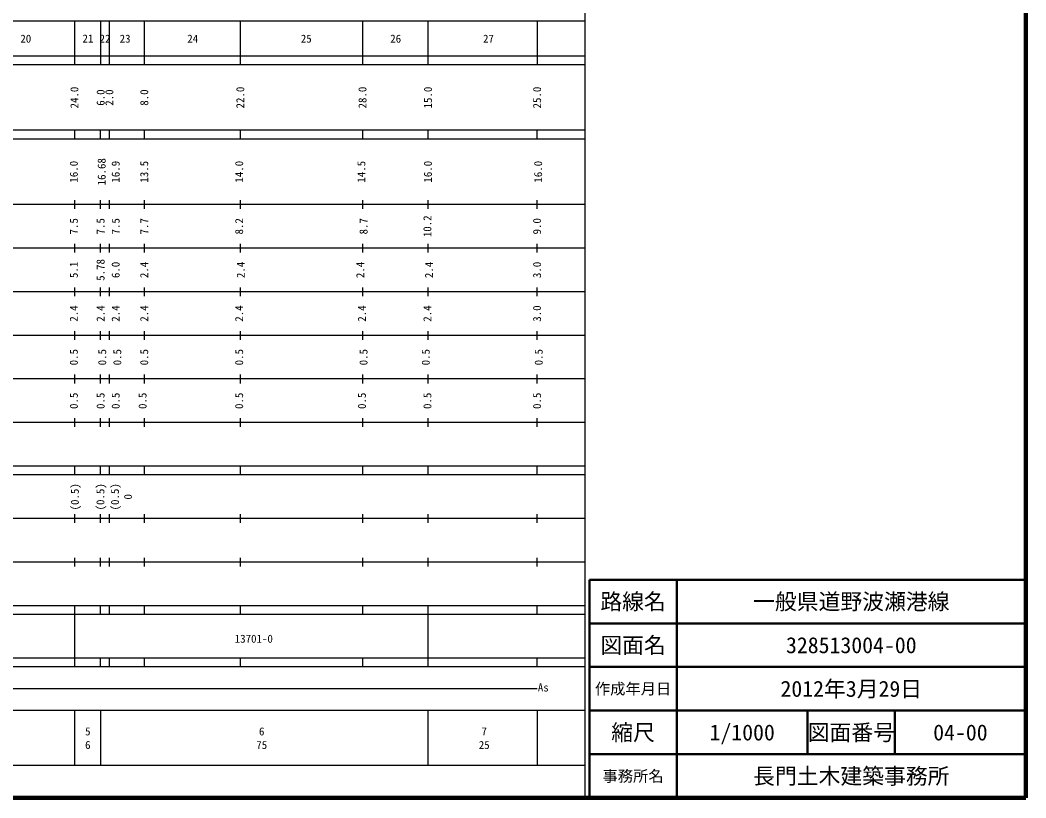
# Model space of a CAD drawing. Units: millimetres on the paper, enlarged 1000 times. Extents: x 40000 to 680000, y 20000 to 380000.
# Drawn here: x 449566 to 680000, y 20000 to 198249 of the extents above; entities that cross this region are included whole.
import ezdxf
from ezdxf.enums import TextEntityAlignment as Align

# ---------------------------------------------------------------- set-up
doc = ezdxf.new("R2010")
doc.units = ezdxf.units.MM
doc.header["$LTSCALE"] = 1000
for name, color, linetype, lineweight in [('M-TTL', 2, 'Continuous', 140), ('M-TTL-BAND', 7, 'Continuous', 25), ('M-TTL-FRAM', 2, 'Continuous', 50), ('M-TTL-LINE', 7, 'Continuous', 50), ('M-TTL-TXT', 7, 'Continuous', 13)]:
    doc.layers.add(name, color=color, linetype=linetype, lineweight=lineweight)
doc.styles.add('ＭＳ ゴシック', font='')
doc.styles.get('ＭＳ ゴシック').set_extended_font_data('MS Gothic')

msp = doc.modelspace()

# ---------------------------------------------------------------- linework, layer by layer
at = {"layer": 'M-TTL'}
for p, q in [((680000, 20000), (680000, 380000)), ((40000, 20000), (680000, 20000))]:
    msp.add_line(p, q, dxfattribs=at)
at = {"layer": 'M-TTL-BAND'}
for p, q in [((579000, 20000), (579000, 370000)), ((579000, 198000), (68000, 198000)), ((462000, 198000), (462000, 188000)), ((468000, 198000), (468000, 188000)), ((470000, 198000), (470000, 188000)), ((478000, 198000), (478000, 188000)), ((500000, 198000), (500000, 188000)), ((528000, 198000), (528000, 188000)), ((543000, 198000), (543000, 188000)), ((568000, 198000), (568000, 188000)), ((579000, 190000), (58000, 190000)), ((579000, 188000), (58000, 188000)), ((579000, 173000), (58000, 173000)), ((462000, 173000), (462000, 171000)), ((468000, 171000), (468000, 173000)), ((470000, 173000), (470000, 171000)), ((478000, 173000), (478000, 171000)), ((500000, 173000), (500000, 171000)), ((528000, 173000), (528000, 171000)), ((543000, 173000), (543000, 171000)), ((568000, 171000), (568000, 173000)), ((579000, 171000), (58000, 171000)), ((462000, 157000), (462000, 155000)), ((468000, 155000), (468000, 157000)), ((470000, 157000), (470000, 155000)), ((478000, 157000), (478000, 155000)), ((500000, 157000), (500000, 155000)), ((528000, 157000), (528000, 155000)), ((543000, 157000), (543000, 155000)), ((568000, 155000), (568000, 157000)), ((579000, 156000), (58000, 156000)), ((579000, 146000), (58000, 146000)), ((462000, 147000), (462000, 145000)), ((468000, 145000), (468000, 147000)), ((470000, 147000), (470000, 145000)), ((478000, 147000), (478000, 145000)), ((500000, 147000), (500000, 145000)), ((528000, 147000), (528000, 145000)), ((543000, 147000), (543000, 145000)), ((568000, 145000), (568000, 147000)), ((579000, 136000), (58000, 136000)), ((462000, 137000), (462000, 135000)), ((468000, 135000), (468000, 137000)), ((470000, 137000), (470000, 135000)), ((478000, 137000), (478000, 135000)), ((500000, 137000), (500000, 135000)), ((528000, 137000), (528000, 135000)), ((543000, 137000), (543000, 135000)), ((568000, 135000), (568000, 137000)), ((462000, 127000), (462000, 125000)), ((468000, 125000), (468000, 127000)), ((470000, 127000), (470000, 125000)), ((478000, 127000), (478000, 125000)), ((500000, 127000), (500000, 125000)), ((528000, 127000), (528000, 125000)), ((543000, 127000), (543000, 125000)), ((568000, 125000), (568000, 127000)), ((579000, 126000), (58000, 126000)), ((579000, 116000), (58000, 116000)), ((462000, 117000), (462000, 115000)), ((468000, 115000), (468000, 117000)), ((470000, 117000), (470000, 115000)), ((478000, 117000), (478000, 115000)), ((500000, 117000), (500000, 115000)), ((528000, 117000), (528000, 115000)), ((543000, 117000), (543000, 115000)), ((568000, 115000), (568000, 117000)), ((579000, 106000), (58000, 106000)), ((462000, 107000), (462000, 105000)), ((468000, 105000), (468000, 107000)), ((470000, 107000), (470000, 105000)), ((478000, 107000), (478000, 105000)), ((500000, 107000), (500000, 105000)), ((528000, 107000), (528000, 105000)), ((543000, 107000), (543000, 105000)), ((568000, 105000), (568000, 107000)), ((579000, 96000), (58000, 96000)), ((462000, 96000), (462000, 94000)), ((468000, 94000), (468000, 96000)), ((470000, 96000), (470000, 94000)), ((478000, 96000), (478000, 94000)), ((500000, 96000), (500000, 94000)), ((528000, 96000), (528000, 94000)), ((543000, 96000), (543000, 94000)), ((568000, 94000), (568000, 96000)), ((579000, 94000), (58000, 94000)), ((579000, 84000), (58000, 84000)), ((462000, 85000), (462000, 83000)), ((468000, 83000), (468000, 85000)), ((470000, 85000), (470000, 83000)), ((478000, 85000), (478000, 83000)), ((500000, 85000), (500000, 83000)), ((528000, 85000), (528000, 83000)), ((543000, 85000), (543000, 83000)), ((568000, 83000), (568000, 85000)), ((579000, 74000), (58000, 74000)), ((462000, 75000), (462000, 73000)), ((468000, 73000), (468000, 75000)), ((470000, 75000), (470000, 73000)), ((478000, 75000), (478000, 73000)), ((500000, 75000), (500000, 73000)), ((528000, 75000), (528000, 73000)), ((543000, 75000), (543000, 73000)), ((568000, 73000), (568000, 75000)), ((579000, 64000), (58000, 64000)), ((462000, 64000), (462000, 52000)), ((468000, 62000), (468000, 64000)), ((470000, 64000), (470000, 62000)), ((478000, 64000), (478000, 62000)), ((500000, 64000), (500000, 62000)), ((528000, 64000), (528000, 62000)), ((543000, 64000), (543000, 52000)), ((568000, 62000), (568000, 64000)), ((579000, 62000), (58000, 62000)), ((579000, 52000), (58000, 52000)), ((462000, 52000), (462000, 50000)), ((468000, 50000), (468000, 52000)), ((470000, 52000), (470000, 50000)), ((478000, 52000), (478000, 50000)), ((500000, 52000), (500000, 50000)), ((528000, 52000), (528000, 50000)), ((543000, 52000), (543000, 50000)), ((568000, 50000), (568000, 52000)), ((579000, 50000), (58000, 50000)), ((568000, 45000), (68000, 45000)), ((579000, 40000), (58000, 40000)), ((462000, 40000), (462000, 27500)), ((468000, 40000), (468000, 27500)), ((543000, 40000), (543000, 27500)), ((568000, 40000), (568000, 27500)), ((68000, 27500), (579000, 27500))]:
    msp.add_line(p, q, dxfattribs=at)
at = {"layer": 'M-TTL-FRAM'}
for p, q in [((580000, 70000), (580000, 20000)), ((680000, 70000), (580000, 70000))]:
    msp.add_line(p, q, dxfattribs=at)
at = {"layer": 'M-TTL-LINE'}
for p, q in [((600000, 70000), (600000, 20000)), ((680000, 60000), (580000, 60000)), ((680000, 50000), (580000, 50000)), ((680000, 40000), (580000, 40000)), ((630000, 40000), (630000, 30000)), ((650000, 40000), (650000, 30000)), ((680000, 30000), (580000, 30000))]:
    msp.add_line(p, q, dxfattribs=at)

# ---------------------------------------------------------------- texts
at = {"layer": 'M-TTL-BAND', "style": 'ＭＳ ゴシック'}
for s, p in [('20', (450867, 194000)), ('21', (465108, 194030)), ('22', (469016, 194000)), ('23', (473618, 194000)), ('24', (489118, 194000)), ('25', (515119, 194000)), ('26', (535620, 194000)), ('27', (556871, 194000)), ('13701-0', (503105, 56478)), ('As', (569430, 45302)), ('5', (465080, 35238)), ('6', (504920, 35238)), ('7', (555895, 35231)), ('6', (465080, 32131)), ('75', (504920, 32131)), ('25', (555895, 32124))]:
    msp.add_text(s, height=1833, dxfattribs=at).set_placement(p, align=Align.MIDDLE_CENTER)
for s, p in [('24.0', (462000, 180500)), ('6.0', (468000, 180500)), ('2.0', (470000, 180500)), ('8.0', (478000, 180500)), ('22.0', (500000, 180500)), ('28.0', (528000, 180500)), ('15.0', (543000, 180500)), ('25.0', (568000, 180500)), ('16.68', (468240, 163500)), ('16.0', (461864, 163500)), ('16.9', (471448, 163500)), ('13.5', (477990, 163500)), ('14.0', (499741, 163500)), ('14.5', (527738, 163500)), ('16.0', (542989, 163500)), ('16.0', (568240, 163500)), ('7.5', (461864, 151000)), ('7.5', (467993, 151000)), ('7.5', (471448, 151000)), ('7.7', (477990, 151000)), ('8.2', (499741, 151000)), ('8.7', (528242, 151000)), ('10.2', (542867, 151000)), ('9.0', (567993, 151000)), ('5.78', (467993, 141000)), ('5.1', (461864, 141000)), ('6.0', (471448, 141000)), ('2.4', (477990, 141000)), ('2.4', (500116, 141000)), ('2.4', (527492, 141000)), ('2.4', (543242, 141000)), ('3.0', (567993, 141000)), ('2.4', (461864, 131000)), ('2.4', (467993, 131000)), ('2.4', (471448, 131000)), ('2.4', (477990, 131000)), ('2.4', (499741, 131000)), ('2.4', (527867, 131000)), ('2.4', (542867, 131000)), ('3.0', (567993, 131000)), ('0.5', (461864, 121000)), ('0.5', (468368, 121000)), ('0.5', (471823, 121000)), ('0.5', (477990, 121000)), ('0.5', (499741, 121000)), ('0.5', (528242, 121000)), ('0.5', (542492, 121000)), ('0.5', (568368, 121000)), ('0.5', (461864, 111000)), ('0.5', (467993, 111000)), ('0.5', (471448, 111000)), ('0.5', (477615, 111000)), ('0.5', (499741, 111000)), ('0.5', (527867, 111000)), ('0.5', (542867, 111000)), ('0.5', (567993, 111000)), ('(0.5)', (462096, 89000)), ('(0.5)', (467953, 89000)), ('(0.5)', (471293, 89000)), ('0', (474293, 89000))]:
    msp.add_text(s, height=1833, rotation=90, dxfattribs=at).set_placement(p, align=Align.MIDDLE_CENTER)
at = {"layer": 'M-TTL-TXT', "style": 'ＭＳ ゴシック'}
for s, height, p in [('路線名', 3666, (590000, 65000)), ('一般県道野波瀬港線', 3666, (640000, 65000)), ('図面名', 3666, (590000, 55000)), ('328513004-00', 3666, (640000, 55000)), ('作成年月日', 2566, (590000, 45000)), ('2012年3月29日', 3666, (640000, 45000)), ('縮尺', 3666, (590000, 35000)), ('1/1000', 3666, (615000, 35000)), ('図面番号', 3666, (640000, 35000)), ('04-00', 3666, (665000, 35000)), ('事務所名', 2566, (590000, 25000)), ('長門土木建築事務所', 3666, (640000, 25000))]:
    msp.add_text(s, height=height, dxfattribs=at).set_placement(p, align=Align.MIDDLE_CENTER)

doc.saveas('drawing.dxf')
